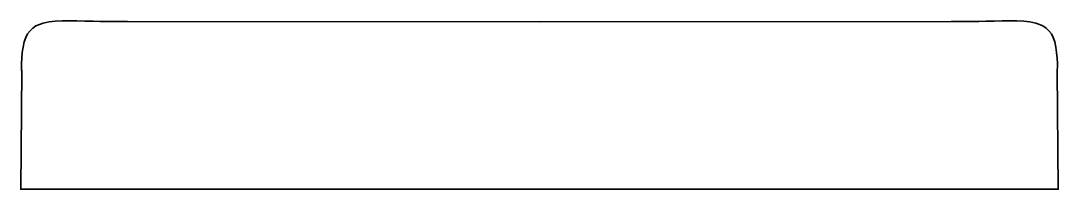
# Model space of a CAD drawing. Extents: x 0 to 5894, y -959 to 0.
import ezdxf

# ---------------------------------------------------------------- set-up
doc = ezdxf.new("R2010")
doc.units = 0
doc.linetypes.add('Solid', pattern=[0])

msp = doc.modelspace()

# ---------------------------------------------------------------- linework, layer by layer
at = {"color": 0, "linetype": 'Solid', "lineweight": 35}
msp.add_lwpolyline([(5286, -4), (5292, -4), (5309, -4), (5334, -4), (5366, -4), (5403, -4), (5442, -4), (5482, -3), (5529, -2), (5575, -1), (5618, 0), (5659, 0), (5698, -2), (5733, -7), (5766, -14), (5787, -21), (5807, -30), (5825, -42), (5841, -57), (5855, -74), (5866, -95), (5875, -120), (5881, -150), (5885, -181), (5888, -213), (5889, -241), (5889, -265), (5888, -280), (5888, -286), (5894, -959), (2947, -959), (0, -959), (6, -286), (5, -280), (5, -265), (5, -241), (6, -213), (8, -181), (13, -150), (19, -120), (28, -95), (39, -74), (53, -57), (69, -42), (86, -30), (106, -21), (128, -14), (161, -7), (196, -2), (235, 0), (276, 0), (319, -1), (364, -2), (412, -3), (452, -4), (491, -4), (528, -4), (560, -4), (585, -4), (601, -4), (607, -4), (2947, -6), (5286, -4)], close=True, dxfattribs=at)

doc.saveas('drawing.dxf')
